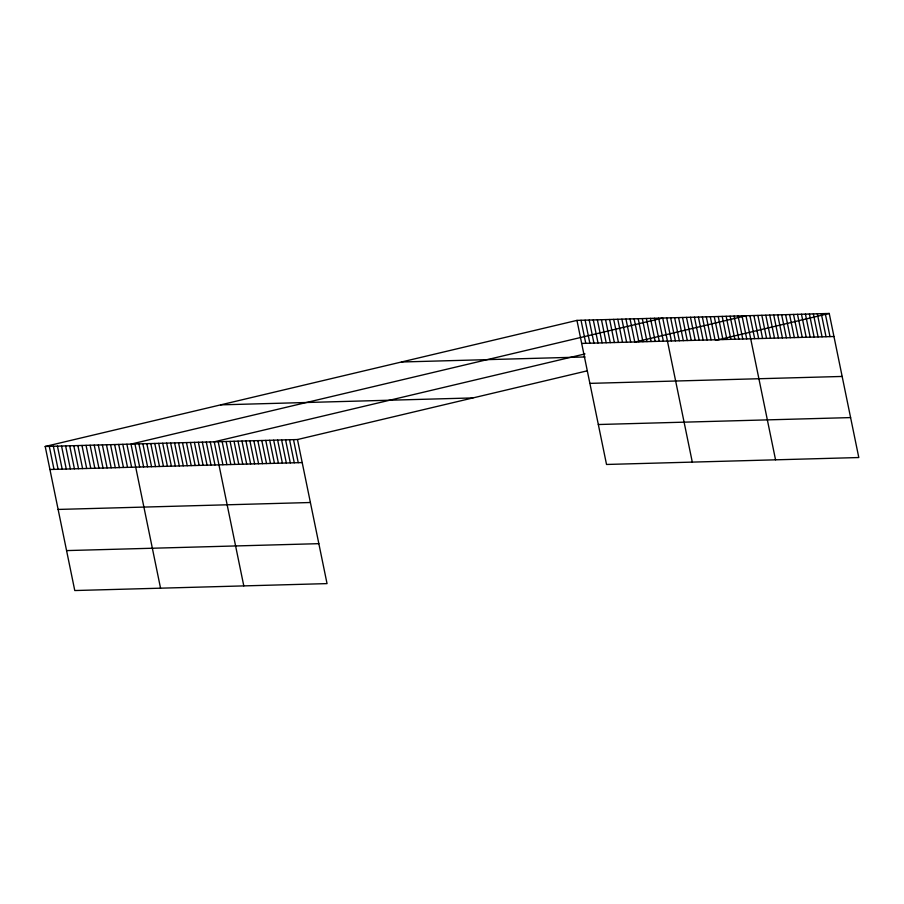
<?xml version="1.0" encoding="UTF-8"?>
<svg xmlns="http://www.w3.org/2000/svg" width="904" height="904" viewBox="0 0 904 904"><rect width="100%" height="100%" fill="white"/><g stroke="black" fill="none" stroke-linecap="round" stroke-linejoin="round"><path stroke-width="1.36" d="M45.2 446.463L297.472 439.536L327.045 583.611L74.772 590.538L45.2 446.463L576.955 320.389L829.228 313.462L858.8 457.537L606.527 464.464L576.955 320.389M585.012 353.916L214.225 441.819L243.797 585.894M635.15 342.028L745.969 315.756L775.553 459.82M297.472 439.536L587.137 370.855M715.765 340.367L829.228 313.462M581.679 343.43L833.951 336.503M401.478 361.995L585.035 356.956M589.883 383.375L842.155 376.448M220.678 404.856L472.95 397.929M598.324 424.518L850.596 417.591M49.923 469.492L302.207 462.565M58.127 509.438L310.4 502.511M66.58 550.592L318.852 543.666M825.262 313.575L829.985 336.604M821.295 313.688L826.03 336.717M817.329 313.79L822.064 336.83M813.374 313.903L818.097 336.932M809.408 314.004L814.131 337.045M805.441 314.117L810.165 337.158M801.475 314.23L806.21 337.26M797.509 314.332L802.243 337.373M793.542 314.445L798.277 337.486M789.587 314.558L794.311 337.587M785.621 314.66L790.345 337.7M781.655 314.773L786.378 337.802M777.689 314.886L782.423 337.915M773.722 314.987L778.457 338.028M769.756 315.101L774.491 338.13M765.801 315.202L770.524 338.243M761.835 315.315L766.558 338.356M757.868 315.428L762.592 338.458M753.902 315.53L758.637 338.571M749.936 315.643L754.67 338.672M742.014 315.858L746.738 338.898M738.048 315.971L742.772 339M734.082 316.072L738.805 339.113M730.116 316.185L734.85 339.226M726.149 316.298L730.884 339.328M722.194 316.4L726.918 339.441M718.228 316.513L722.951 339.554M714.262 316.626L718.985 339.655M710.295 316.728L715.03 339.768M706.329 316.841L711.064 339.87M702.363 316.954L707.097 339.983M698.408 317.055L703.131 340.096M694.441 317.168L699.165 340.198M690.475 317.27L695.199 340.311M686.509 317.383L691.244 340.424M682.543 317.496L687.277 340.525M678.576 317.598L683.311 340.638M674.621 317.711L679.345 340.751M670.655 317.824L675.378 340.853M666.689 317.925L671.412 340.966M692.294 462.113L662.722 318.038L130.978 444.101L160.55 588.176M658.643 318.151L663.366 341.181M654.552 318.264L659.287 341.294M650.473 318.377L655.197 341.407M646.383 318.49L651.117 341.52M642.303 318.603L647.027 341.633M638.213 318.705L642.947 341.746M634.133 318.818L638.857 341.859M630.043 318.931L634.777 341.972M625.963 319.044L630.687 342.085M621.884 319.157L626.608 342.198M617.794 319.27L622.528 342.311M613.714 319.383L618.438 342.424M609.624 319.496L614.358 342.526M605.544 319.609L610.268 342.639M601.454 319.722L606.188 342.752M597.374 319.835L602.098 342.865M593.284 319.948L598.019 342.978M589.205 320.061L593.928 343.091M585.114 320.174L589.849 343.204M581.035 320.276L585.758 343.317M293.506 439.638L298.241 462.678M289.551 439.751L294.275 462.791M285.585 439.864L290.308 462.893M281.619 439.965L286.342 463.006M277.652 440.078L282.387 463.119M273.686 440.191L278.421 463.221M269.72 440.293L274.454 463.334M265.765 440.406L270.488 463.436M261.798 440.519L266.522 463.549M257.832 440.621L262.555 463.662M253.866 440.734L258.6 463.763M249.899 440.836L254.634 463.876M245.944 440.949L250.668 463.989M241.978 441.062L246.702 464.091M238.012 441.163L242.735 464.204M234.046 441.276L238.78 464.317M230.079 441.389L234.814 464.419M226.113 441.491L230.848 464.532M222.158 441.604L226.881 464.633M218.192 441.717L222.915 464.746M210.259 441.932L214.994 464.961M206.293 442.033L211.027 465.074M202.326 442.146L207.061 465.187M198.371 442.259L203.095 465.289M194.405 442.361L199.129 465.402M190.439 442.474L195.162 465.503M186.473 442.587L191.207 465.616M182.506 442.689L187.241 465.729M178.551 442.802L183.275 465.831M174.585 442.903L179.308 465.944M170.619 443.016L175.342 466.057M166.652 443.129L171.376 466.159M162.686 443.231L167.421 466.272M158.72 443.344L163.454 466.385M154.765 443.457L159.488 466.487M150.798 443.559L155.522 466.6M146.832 443.672L151.556 466.701M142.866 443.785L147.601 466.814M138.9 443.887L143.634 466.927M134.933 444L139.668 467.029M126.888 444.214L131.622 467.255M122.808 444.327L127.532 467.368M118.718 444.44L123.452 467.481M114.638 444.553L119.362 467.594M110.548 444.666L115.283 467.707M106.469 444.779L111.192 467.82M102.378 444.892L107.113 467.922M98.299 445.005L103.022 468.035M94.208 445.118L98.943 468.148M90.129 445.231L94.852 468.261M86.049 445.344L90.773 468.374M81.959 445.457L86.694 468.487M77.88 445.559L82.603 468.6M73.789 445.672L78.524 468.713M69.71 445.785L74.433 468.826M65.619 445.898L70.354 468.939M61.54 446.011L66.263 469.052M57.449 446.124L62.184 469.165M53.37 446.237L58.093 469.278M49.279 446.35L54.014 469.391"/></g></svg>
